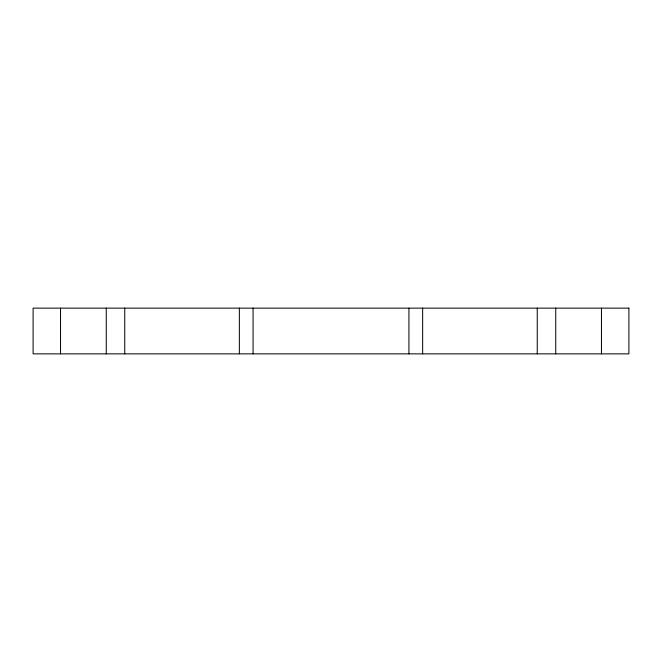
<?xml version="1.0" encoding="UTF-8"?>
<svg xmlns="http://www.w3.org/2000/svg" width="662" height="662" viewBox="0 0 662 662"><rect width="100%" height="100%" fill="white"/><g stroke="black" fill="none" stroke-linecap="round" stroke-linejoin="round"><path stroke-width="0.99" d="M601.46 308.136L601.46 353.864M555.741 308.136L555.741 353.864M537.254 308.136L537.254 353.864M422.646 308.136L422.646 353.864M408.926 308.136L408.926 353.864M253.074 308.136L253.074 353.864M239.354 308.136L239.354 353.864M124.746 308.136L124.746 353.864M106.259 308.136L106.259 353.864M60.54 308.136L60.54 353.864M628.9 308.136L33.1 308.136L33.1 353.864L628.9 353.864L628.9 308.136"/></g></svg>
